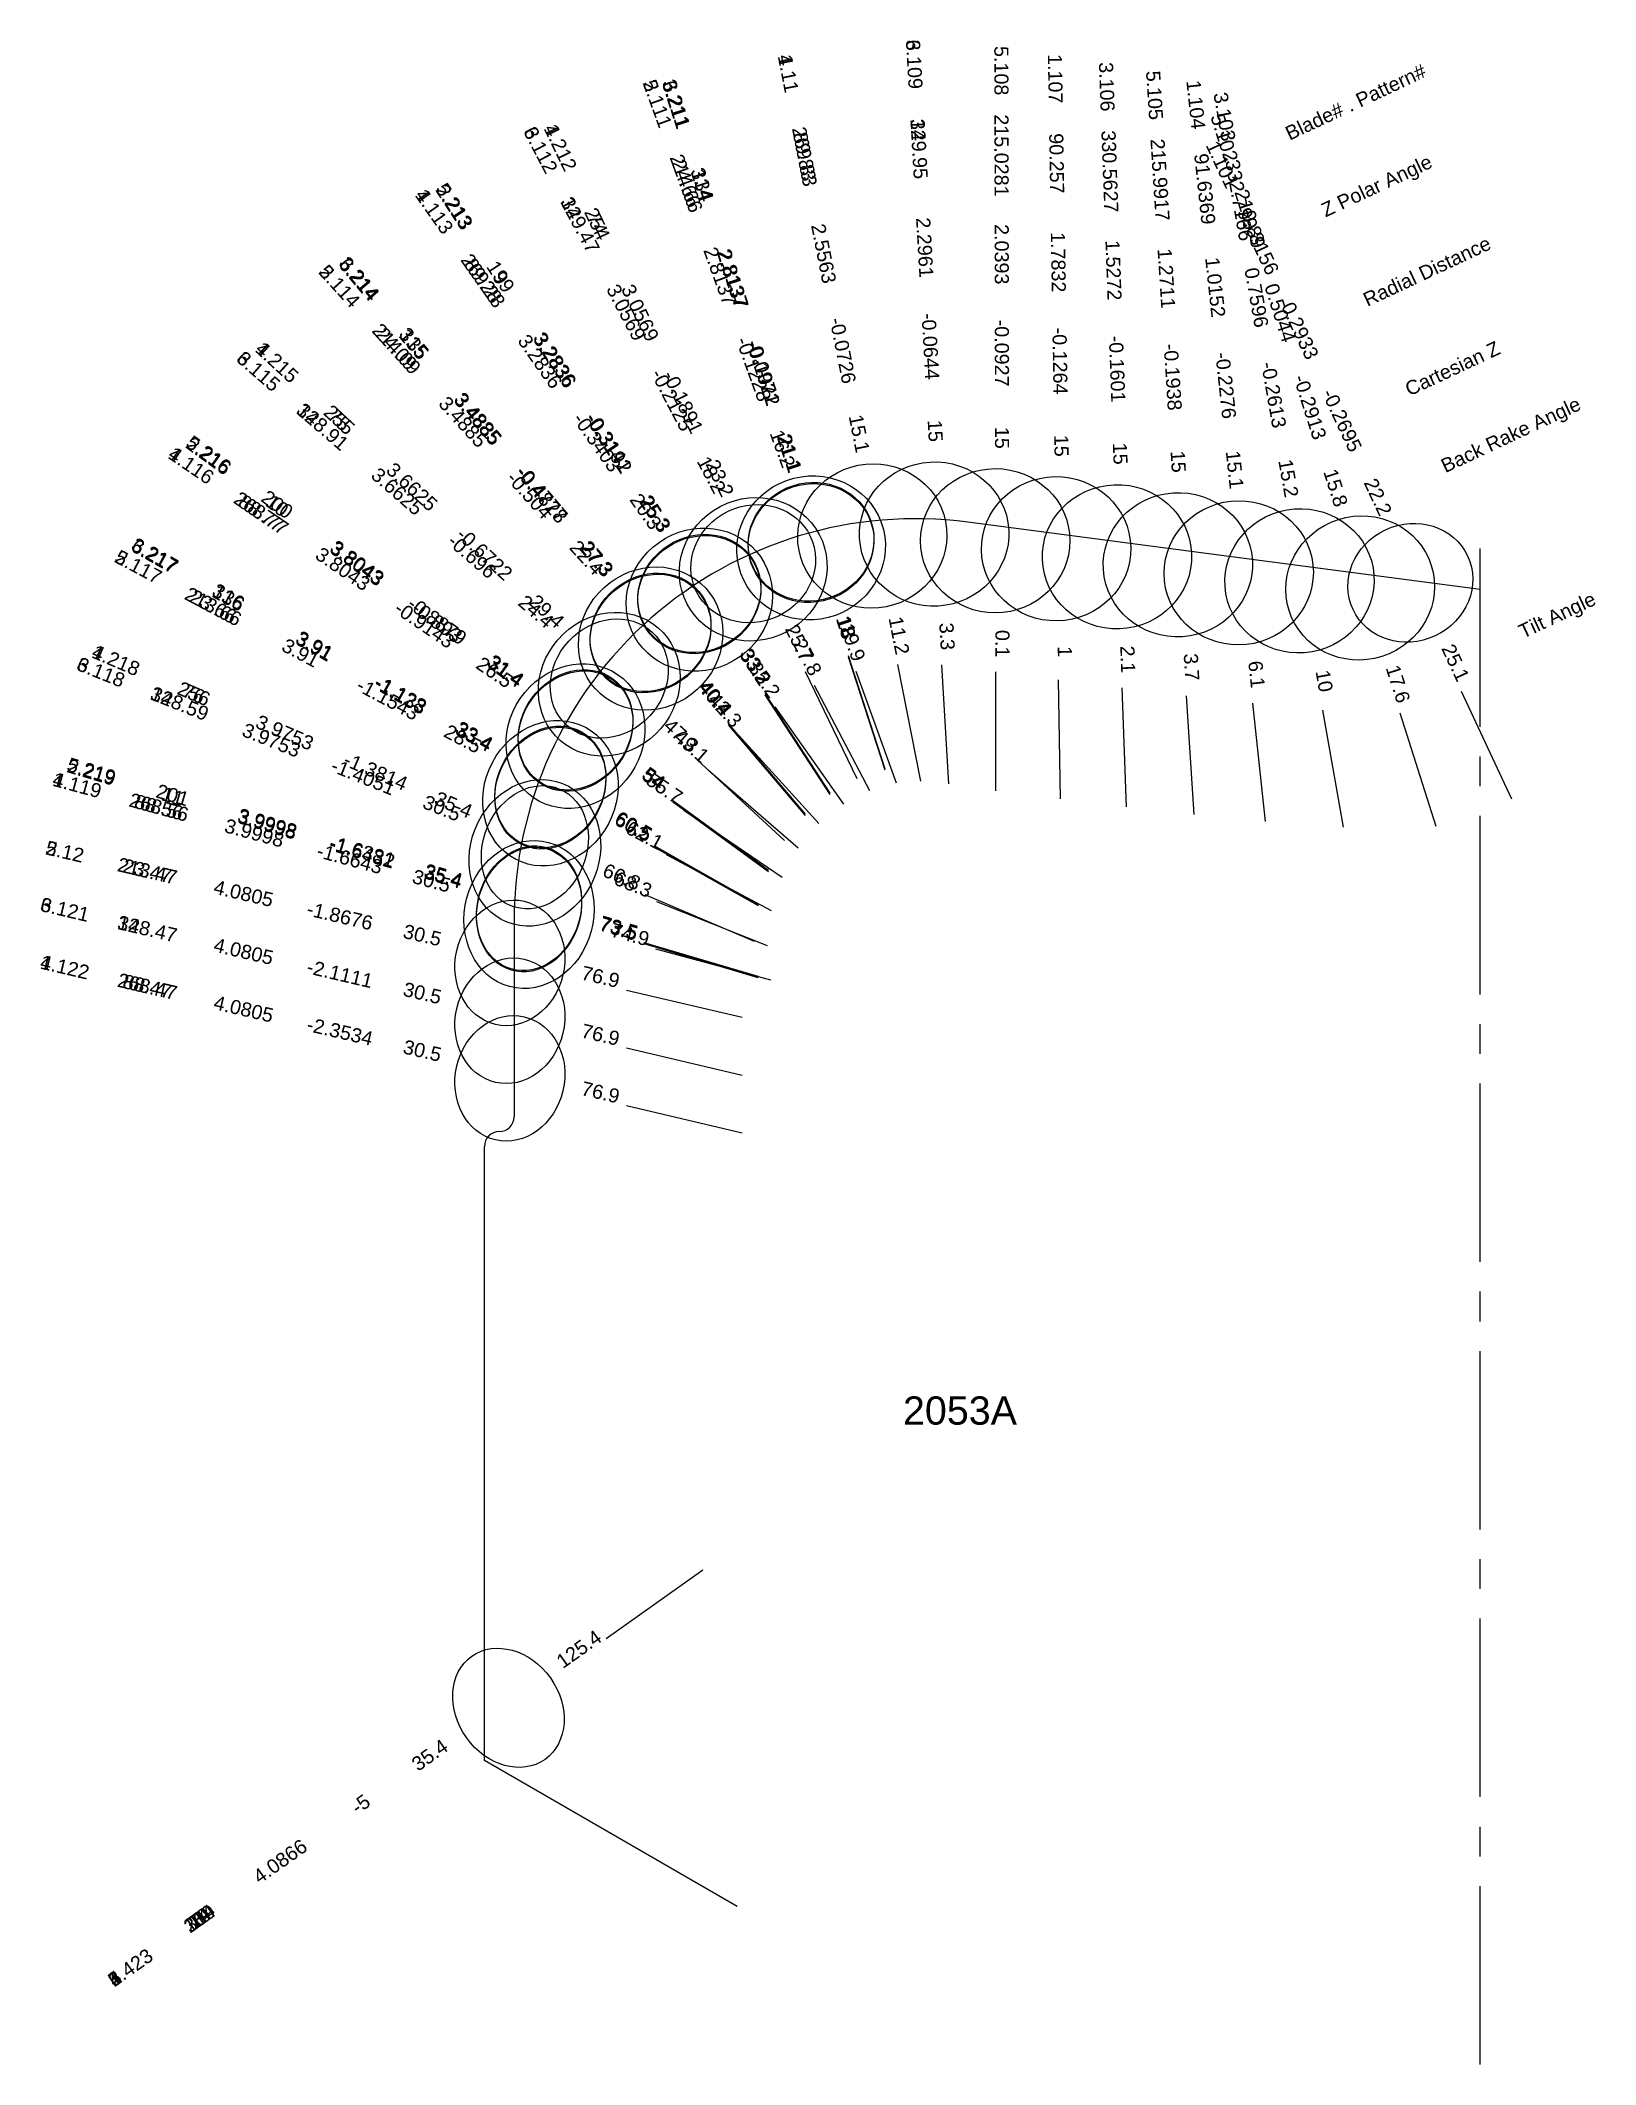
# Model space of a CAD drawing. Header units: inches. Extents: x 29.95 to 36.49, y 11.5 to 20.01.
import ezdxf
from ezdxf.enums import TextEntityAlignment as Align

# ---------------------------------------------------------------- set-up
doc = ezdxf.new("R2010")
doc.units = ezdxf.units.IN
doc.header["$MEASUREMENT"] = 0
doc.linetypes.add('CENTER2', pattern=[1.125, 0.75, -0.125, 0.125, -0.125])
for name, color, linetype, true_color in [('Blade_1', 30, 'Continuous', 0xff7f00), ('Blade_2', 7, 'Continuous', 0xcccc00), ('Blade_3', 7, 'Continuous', 0x00cc00), ('Blade_4', 7, 'Continuous', 0x00cccc), ('Blade_5', 7, 'Continuous', 0x0066cc), ('Blade_6', 190, 'Continuous', 0x7f00ff)]:
    doc.layers.add(name, color=color, linetype=linetype, true_color=true_color)
doc.layers.add('CLine', color=5, linetype='CENTER2')
doc.styles.get("Standard").update_dxf_attribs({"font": 'arial.ttf'})

msp = doc.modelspace()

# ---------------------------------------------------------------- linework, layer by layer
at = {"linetype": 'ByBlock'}
for p, q in [((36, 17.7019), (33.8453, 17.9856)), ((31.9375, 16.3125), (31.9375, 15.4852)), ((31.8125, 12.7784), (31.8125, 15.3602)), ((32.875, 12.165), (31.8125, 12.7784))]:
    msp.add_line(p, q, dxfattribs=at)
for centre, radius, start, end in [((33.625, 16.3125), 1.6875, 82.5, 180), ((31.875, 15.3602), 0.0625, 90, 180), ((31.875, 15.4852), 0.0625, 270, 0)]:
    msp.add_arc(centre, radius, start, end, dxfattribs=at)
at = {"layer": 'Blade_1'}
for p, q in [((33.5504, 17.3863), (33.6472, 16.8958)), ((33.1618, 17.3574), (33.3789, 16.907)), ((34.226, 17.3222), (34.2344, 16.8222)), ((33.0341, 17.2089), (33.3222, 16.8002)), ((35.0432, 17.224), (35.0962, 16.7268)), ((35.9203, 17.2745), (36.1324, 16.8217)), ((32.7074, 16.9863), (33.0748, 16.6471)), ((32.6513, 16.775), (33.0644, 16.4932)), ((32.4876, 16.4205), (32.9473, 16.2239)), ((32.5326, 16.1919), (33.0153, 16.0615)), ((32.4098, 15.5321), (32.8967, 15.4183)), ((32.324, 13.2914), (32.7317, 13.5808))]:
    msp.add_line(p, q, dxfattribs=at)
for centre, major_axis, ratio in [((33.4437, 17.9274), (0.3081, 0.0608), 0.965549), ((34.2168, 17.8736), (0.314, 0.0053), 0.965916), ((32.9431, 17.8109), (0.2396, 0.1155), 0.919209), ((34.9848, 17.7724), (0.3122, 0.0333), 0.965532), ((32.7164, 17.6597), (0.2567, 0.1809), 0.937745), ((35.7067, 17.7305), (0.2409, 0.1128), 0.925937), ((32.3375, 17.3278), (0.1804, 0.1954), 0.871578), ((32.1957, 17.0857), (0.1769, 0.2594), 0.895109), ((32.0247, 16.6186), (0.1046, 0.2446), 0.81513), ((32.0002, 16.3357), (0.0819, 0.3031), 0.861668), ((31.9195, 15.6466), (0.0605, 0.259), 0.861297), ((31.9134, 13), (-0.154, 0.2169), 0.81468)]:
    msp.add_ellipse(centre, major_axis=major_axis, ratio=ratio, dxfattribs=at)
at = {"layer": 'Blade_2'}
for p, q in [((33.3743, 17.3587), (33.5448, 16.8887)), ((32.9919, 17.2594), (33.2655, 16.8409)), ((32.8826, 17.0881), (33.2191, 16.7183)), ((32.603, 16.8111), (33.0076, 16.5172)), ((32.5772, 16.5874), (33.019, 16.3532)), ((32.4828, 16.2134), (32.9622, 16.0711)), ((32.4098, 16.0179), (32.8967, 15.9041)), ((32.324, 13.2914), (32.7317, 13.5808))]:
    msp.add_line(p, q, dxfattribs=at)
for centre, major_axis, ratio in [((33.1863, 17.8772), (0.2952, 0.107), 0.96046), ((32.7164, 17.6808), (0.2226, 0.1456), 0.904429), ((32.5115, 17.496), (0.2323, 0.2113), 0.924598), ((32.1957, 17.107), (0.1563, 0.2152), 0.853653), ((32.09, 16.8457), (0.1471, 0.2774), 0.878897), ((32.0002, 16.3568), (0.0757, 0.255), 0.815031), ((31.9195, 16.1324), (0.0605, 0.259), 0.861297), ((31.9134, 13), (-0.154, 0.2169), 0.81468)]:
    msp.add_ellipse(centre, major_axis=major_axis, ratio=ratio, dxfattribs=at)
at = {"layer": 'Blade_3'}
for p, q in [((33.3419, 17.4241), (33.4965, 16.9485)), ((33.7355, 17.385), (33.7641, 16.8858)), ((33.1999, 17.2994), (33.4327, 16.8569)), ((34.493, 17.2888), (34.5113, 16.7891)), ((35.3365, 17.1956), (35.4236, 16.7033)), ((32.8376, 17.1386), (33.1614, 16.7577)), ((32.7545, 16.943), (33.1325, 16.6158)), ((32.5282, 16.6241), (32.9635, 16.378)), ((32.5369, 16.3905), (33.0013, 16.2053)), ((32.4098, 15.7744), (32.8967, 15.6606)), ((32.324, 13.2914), (32.7317, 13.5808))]:
    msp.add_line(p, q, dxfattribs=at)
for centre, major_axis, ratio in [((33.7039, 17.9356), (0.3135, 0.018), 0.96582), ((32.9431, 17.7875), (0.2779, 0.1462), 0.949718), ((33.1863, 17.9029), (0.253, 0.0822), 0.932802), ((34.4728, 17.8399), (0.3138, 0.0115), 0.965879), ((35.2404, 17.7387), (0.3092, 0.0547), 0.96484), ((32.5115, 17.5223), (0.2027, 0.1723), 0.888522), ((32.3375, 17.304), (0.2055, 0.2374), 0.910368), ((32.09, 16.872), (0.131, 0.2315), 0.834824), ((32.0247, 16.5949), (0.1164, 0.2916), 0.861773), ((31.9195, 15.8889), (0.0605, 0.259), 0.861297), ((31.9134, 13), (-0.154, 0.2169), 0.81468)]:
    msp.add_ellipse(centre, major_axis=major_axis, ratio=ratio, dxfattribs=at)
at = {"layer": 'Blade_4'}
for p, q in [((33.5504, 17.3863), (33.6472, 16.8958)), ((33.1618, 17.3574), (33.3789, 16.907)), ((33.0341, 17.2089), (33.3222, 16.8002)), ((32.7074, 16.9863), (33.0748, 16.6471)), ((32.6513, 16.775), (33.0644, 16.4932)), ((32.4876, 16.4205), (32.9473, 16.2239)), ((32.5326, 16.1919), (33.0153, 16.0615)), ((32.4098, 15.5321), (32.8967, 15.4183)), ((32.324, 13.2914), (32.7317, 13.5808))]:
    msp.add_line(p, q, dxfattribs=at)
for centre, major_axis, ratio in [((33.4437, 17.9274), (0.3081, 0.0608), 0.965549), ((32.9431, 17.8109), (0.2396, 0.1155), 0.919209), ((32.7164, 17.6597), (0.2567, 0.1809), 0.937745), ((32.3375, 17.3278), (0.1804, 0.1954), 0.871578), ((32.1957, 17.0857), (0.1769, 0.2594), 0.895109), ((32.0247, 16.6186), (0.1046, 0.2446), 0.81513), ((32.0002, 16.3357), (0.0819, 0.3031), 0.861668), ((31.9195, 15.6466), (0.0605, 0.259), 0.861297), ((31.9134, 13), (-0.154, 0.2169), 0.81468)]:
    msp.add_ellipse(centre, major_axis=major_axis, ratio=ratio, dxfattribs=at)
at = {"layer": 'Blade_5'}
for p, q in [((33.3743, 17.3587), (33.5448, 16.8887)), ((33.9617, 17.3558), (33.9626, 16.8558)), ((32.9919, 17.2645), (33.2655, 16.846)), ((34.7645, 17.2558), (34.7967, 16.7569)), ((35.6628, 17.1832), (35.8143, 16.7067)), ((32.8826, 17.0881), (33.2191, 16.7183)), ((32.603, 16.8162), (33.0076, 16.5223)), ((32.5772, 16.5874), (33.019, 16.3532)), ((32.4828, 16.2185), (32.9622, 16.0762)), ((32.4098, 16.0179), (32.8967, 15.9041)), ((32.324, 13.2914), (32.7317, 13.5808))]:
    msp.add_line(p, q, dxfattribs=at)
for centre, major_axis, ratio in [((33.1863, 17.8772), (0.2952, 0.107), 0.96046), ((33.9607, 17.9073), (0.314, 0.0006), 0.965926), ((34.7289, 17.8062), (0.3133, 0.0202), 0.965781), ((35.4956, 17.7087), (0.2992, 0.0952), 0.96241), ((32.7164, 17.6859), (0.2226, 0.1456), 0.904429), ((32.5115, 17.496), (0.2323, 0.2113), 0.924598), ((32.1957, 17.1121), (0.1563, 0.2152), 0.853653), ((32.09, 16.8457), (0.1471, 0.2774), 0.878897), ((32.0002, 16.3619), (0.0757, 0.255), 0.815031), ((31.9195, 16.1324), (0.0605, 0.259), 0.861297), ((31.9134, 13), (-0.154, 0.2169), 0.81468)]:
    msp.add_ellipse(centre, major_axis=major_axis, ratio=ratio, dxfattribs=at)
at = {"layer": 'Blade_6'}
for p, q in [((33.3419, 17.419), (33.4965, 16.9434)), ((33.7355, 17.385), (33.7641, 16.8858)), ((33.1999, 17.2994), (33.4327, 16.8569)), ((32.8376, 17.1335), (33.1614, 16.7526)), ((32.7545, 16.943), (33.1325, 16.6158)), ((32.5282, 16.6191), (32.9635, 16.373)), ((32.5369, 16.3905), (33.0013, 16.2053)), ((32.4098, 15.7744), (32.8967, 15.6606)), ((32.324, 13.2914), (32.7317, 13.5808))]:
    msp.add_line(p, q, dxfattribs=at)
for centre, major_axis, ratio in [((33.7039, 17.9356), (0.3135, 0.018), 0.96582), ((32.9431, 17.7875), (0.2779, 0.1462), 0.949718), ((33.1863, 17.8978), (0.253, 0.0822), 0.932802), ((32.5115, 17.5172), (0.2027, 0.1723), 0.888522), ((32.3375, 17.304), (0.2055, 0.2374), 0.910368), ((32.09, 16.867), (0.131, 0.2315), 0.834824), ((32.0247, 16.5949), (0.1164, 0.2916), 0.861773), ((31.9195, 15.8889), (0.0605, 0.259), 0.861297), ((31.9134, 13), (-0.154, 0.2169), 0.81468)]:
    msp.add_ellipse(centre, major_axis=major_axis, ratio=ratio, dxfattribs=at)
at = {"layer": 'CLine'}
msp.add_line((36, 11.5), (36, 18), dxfattribs=at)

# ---------------------------------------------------------------- texts
for s, height, p in [('Blade# . Pattern#', 0.059375, (35.1862, 19.6163)), ('Z Polar Angle', 0.059375, (35.3373, 19.2936)), ('Radial Distance', 0.059375, (35.5136, 18.9173)), ('Cartesian Z', 0.059375, (35.6899, 18.5409)), ('Back Rake Angle', 0.059375, (35.841, 18.2183)), ('Tilt Angle', 0.05937, (36.1674, 17.5214))]:
    msp.add_text(s, height=height, rotation=25.09757).set_placement(p, align=Align.MIDDLE_LEFT)
msp.add_text('2053A', height=0.11875).set_placement((33.8125, 14.25), align=Align.MIDDLE_CENTER)
at = {"layer": 'Blade_1'}
for s, height, rotation, p in [('1.11', 0.05937, 281.15969, (33.0612, 19.8665)), ('1.107', 0.05937, 270.95921, (34.1837, 19.8498)), ('1.104', 0.05937, 276.08516, (34.7753, 19.7378)), ('1.212', 0.05937, 295.74016, (32.1056, 19.548)), ('89.83', 0.05937, 281.15969, (33.1301, 19.517)), ('90.257', 0.05937, 270.95921, (34.1897, 19.4936)), ('1.101', 0.05937, 295.09757, (34.8887, 19.4769)), ('91.6369', 0.05937, 276.08516, (34.813, 19.3835)), ('1.113', 0.05937, 305.1784, (31.5777, 19.2752)), ('74', 0.05937, 295.74016, (32.2603, 19.2271)), ('2.5563', 0.05937, 281.15969, (33.2105, 19.1092)), ('99.8156', 0.05937, 295.09757, (35.0398, 19.1543)), ('1.7832', 0.05937, 270.95921, (34.1966, 19.0781)), ('89.28', 0.05937, 305.1784, (31.7829, 18.984)), ('1.0152', 0.05937, 276.08516, (34.8571, 18.9702)), ('3.0569', 0.05937, 295.74016, (32.4408, 18.8528)), ('0.2933', 0.05937, 295.09757, (35.2161, 18.7779)), ('-0.0726', 0.05937, 281.15969, (33.291, 18.7015)), ('1.215', 0.05937, 317.28618, (30.9205, 18.636)), ('3.2836', 0.05937, 305.1784, (32.0224, 18.6443)), ('-0.1264', 0.05937, 270.95921, (34.2036, 18.6625)), ('-0.2276', 0.05937, 276.08516, (34.9011, 18.557)), ('-0.1891', 0.05937, 295.74016, (32.6213, 18.4784)), ('-0.2695', 0.05937, 295.09757, (35.3924, 18.4015)), ('75', 0.05937, 317.28618, (31.1823, 18.3943)), ('-0.3403', 0.05937, 305.1784, (32.2618, 18.3046)), ('15.1', 0.05937, 281.15969, (33.3599, 18.352)), ('15', 0.05937, 270.95921, (34.2095, 18.3063)), ('1.116', 0.05937, 325.70612, (30.5628, 18.1993)), ('3.6625', 0.05937, 317.28618, (31.4877, 18.1124)), ('23.2', 0.05937, 295.74016, (32.776, 18.1575)), ('15.1', 0.05937, 276.08516, (34.9389, 18.2027)), ('22.2', 0.05937, 295.09757, (35.5435, 18.0789)), ('88.77', 0.05937, 325.70612, (30.8571, 17.9986)), ('20.3', 0.05937, 305.1784, (32.4671, 18.0134)), ('3.8043', 0.05937, 325.70612, (31.2005, 17.7644)), ('-0.6722', 0.05937, 317.28618, (31.793, 17.8304)), ('-0.9143', 0.05937, 325.70612, (31.5438, 17.5302)), ('29.4', 0.05937, 317.28618, (32.0548, 17.5888)), ('25.7', 0.05937, 295.74016, (33.1102, 17.4643)), ('11.2', 0.05937, 281.15969, (33.5274, 17.5028)), ('1.218', 0.05937, 336.83751, (30.2516, 17.3772)), ('1', 0.0594, 270.95921, (34.224, 17.4409)), ('25.1', 0.05937, 295.09757, (35.8699, 17.3821)), ('26.5', 0.05937, 325.70612, (31.8382, 17.3295)), ('35.2', 0.05937, 305.1784, (32.9657, 17.306)), ('6.1', 0.05937, 276.08516, (35.0307, 17.3421)), ('76', 0.05937, 336.83751, (30.5792, 17.237)), ('3.9753', 0.05937, 336.83751, (30.9613, 17.0735)), ('47.3', 0.05937, 317.28618, (32.6202, 17.0668)), ('-1.3814', 0.05937, 336.83751, (31.3434, 16.9101)), ('1.119', 0.05937, 344.88645, (30.0921, 16.851)), ('55.7', 0.05937, 325.70612, (32.5532, 16.8419)), ('88.56', 0.05937, 344.88645, (30.436, 16.7581)), ('35.4', 0.05937, 336.83751, (31.671, 16.7699)), ('3.9998', 0.05937, 344.88645, (30.8372, 16.6498)), ('-1.6643', 0.05937, 344.88645, (31.2385, 16.5414)), ('30.5', 0.05937, 344.88645, (31.5824, 16.4485)), ('66.8', 0.05937, 336.83751, (32.3784, 16.4673)), ('74.9', 0.05937, 344.88645, (32.418, 16.2229)), ('1.122', 0.05937, 346.85184, (30.0415, 16.0853)), ('88.47', 0.05937, 346.85184, (30.3885, 16.0042)), ('4.0805', 0.05937, 346.85184, (30.7932, 15.9097)), ('-2.3534', 0.05937, 346.85184, (31.1979, 15.8151)), ('30.5', 0.05937, 346.85184, (31.5448, 15.7341)), ('76.9', 0.05937, 346.85184, (32.2942, 15.5591)), ('125.4', 0.05937, 35.36681, (32.2271, 13.2227)), ('35.4', 0.05937, 35.36681, (31.5996, 12.7773)), ('-5', 0.05937, 35.36681, (31.3091, 12.5711)), ('4.0866', 0.05937, 35.36681, (30.9702, 12.3305)), ('79', 0.05937, 35.36681, (30.6313, 12.09)), ('1.423', 0.05937, 35.36681, (30.3408, 11.8838))]:
    msp.add_text(s, height=height, rotation=rotation, dxfattribs=at).set_placement(p, align=Align.CENTER)
at = {"layer": 'Blade_2'}
for s, height, rotation, p in [('2.111', 0.05937, 289.93272, (32.5125, 19.7353)), ('24.66', 0.05937, 289.93272, (32.6339, 19.4004)), ('2.213', 0.05937, 303.17643, (31.6611, 19.2949)), ('2.114', 0.05937, 312.29787, (31.1813, 18.9579)), ('2.8137', 0.05937, 289.93272, (32.7756, 19.0097)), ('9', 0.0594, 303.17643, (31.856, 18.9968)), ('24.09', 0.05937, 312.29787, (31.4211, 18.6944)), ('3.2836', 0.05937, 303.17643, (32.0835, 18.6489)), ('-0.1228', 0.05937, 289.93272, (32.9173, 18.6189)), ('3.4885', 0.05937, 312.29787, (31.7008, 18.387)), ('-0.3192', 0.05937, 303.17643, (32.3109, 18.301)), ('2.216', 0.05937, 324.00172, (30.6355, 18.2405)), ('16.2', 0.05937, 289.93272, (33.0388, 18.284)), ('-0.504', 0.05937, 312.29787, (31.9805, 18.0796)), ('10', 0.05937, 324.00172, (30.9237, 18.0311)), ('25.3', 0.05937, 303.17643, (32.5058, 18.0028)), ('3.8043', 0.05937, 324.00172, (31.2599, 17.7868)), ('22.4', 0.05937, 312.29787, (32.2203, 17.8161)), ('2.117', 0.05937, 332.07004, (30.3437, 17.7715)), ('23.66', 0.05937, 332.07004, (30.6585, 17.6046)), ('-0.893', 0.05937, 324.00172, (31.5962, 17.5425)), ('19.9', 0.05937, 289.93272, (33.3338, 17.4704)), ('3.91', 0.05937, 332.07004, (31.0257, 17.4099)), ('33.2', 0.05937, 303.17643, (32.9269, 17.3588)), ('31.4', 0.05937, 324.00172, (31.8844, 17.3331)), ('-1.1543', 0.05937, 332.07004, (31.3929, 17.2153)), ('42.3', 0.05937, 312.29787, (32.8027, 17.1759)), ('28.5', 0.05937, 332.07004, (31.7076, 17.0484)), ('2.219', 0.05937, 343.45714, (30.1515, 16.9059)), ('54', 0.05937, 324.00172, (32.507, 16.8809)), ('11', 0.05937, 343.45714, (30.493, 16.8045)), ('3.9998', 0.05937, 343.45714, (30.8914, 16.6861)), ('62.1', 0.05937, 332.07004, (32.4723, 16.643)), ('2.12', 0.05937, 346.85184, (30.0415, 16.5711)), ('-1.6432', 0.05937, 343.45714, (31.2899, 16.5678)), ('23.47', 0.05937, 346.85184, (30.3885, 16.49)), ('35.4', 0.05937, 343.45714, (31.6314, 16.4663)), ('4.0805', 0.05937, 346.85184, (30.7932, 16.3955)), ('-1.8676', 0.05937, 346.85184, (31.1979, 16.3009)), ('30.5', 0.05937, 346.85184, (31.5448, 16.2199)), ('73.5', 0.05937, 343.45714, (32.369, 16.2472)), ('76.9', 0.05937, 346.85184, (32.2942, 16.0449)), ('125.4', 0.05937, 35.36681, (32.2271, 13.2227)), ('35.4', 0.05937, 35.36681, (31.5996, 12.7773)), ('-5', 0.05937, 35.36681, (31.3091, 12.5711)), ('4.0866', 0.05937, 35.36681, (30.9702, 12.3305)), ('14', 0.05937, 35.36681, (30.6313, 12.09)), ('2.423', 0.05937, 35.36681, (30.3408, 11.8838))]:
    msp.add_text(s, height=height, rotation=rotation, dxfattribs=at).set_placement(p, align=Align.CENTER)
at = {"layer": 'Blade_3'}
for s, rotation, p in [('3.109', 273.2808, (33.5908, 19.9089)), ('3.106', 272.09931, (34.4004, 19.8151)), ('3.211', 288.00514, (32.5902, 19.737)), ('3.103', 280.03102, (34.8962, 19.685)), ('329.95', 273.2808, (33.6112, 19.5532)), ('3.112', 297.75162, (32.0228, 19.5367)), ('330.5627', 272.09931, (34.4135, 19.4591)), ('332.7166', 280.03102, (34.9582, 19.3342)), ('314', 288.00514, (32.7003, 19.3982)), ('329.47', 297.75162, (32.1886, 19.2214)), ('2.2961', 273.2808, (33.635, 19.1383)), ('1.5272', 272.09931, (34.4287, 19.0437)), ('3.214', 310.36089, (31.2626, 18.9918)), ('2.8137', 288.00514, (32.8288, 19.0029)), ('3.0569', 297.75162, (32.3822, 18.8536)), ('0.7596', 280.03102, (35.0306, 18.9249)), ('-0.0644', 273.2808, (33.6587, 18.7233)), ('315', 310.36089, (31.4933, 18.7203)), ('-0.0971', 288.00514, (32.9572, 18.6076)), ('-0.1601', 272.09931, (34.4439, 18.6284)), ('3.115', 319.11754, (30.8431, 18.5976)), ('-0.2613', 280.03102, (35.103, 18.5156)), ('-0.2125', 297.75162, (32.5757, 18.4857)), ('328.91', 319.11754, (31.1125, 18.3645)), ('3.4885', 310.36089, (31.7625, 18.4036)), ('15', 273.2808, (33.6791, 18.3676)), ('21.1', 288.00514, (33.0674, 18.2688)), ('15', 272.09931, (34.457, 18.2724)), ('18.2', 297.75162, (32.7416, 18.1705)), ('15.2', 280.03102, (35.1651, 18.1648)), ('3.6625', 319.11754, (31.4267, 18.0924)), ('-0.4777', 310.36089, (32.0316, 18.0869)), ('3.217', 330.50798, (30.4114, 17.8214)), ('-0.696', 319.11754, (31.741, 17.8204)), ('27.3', 310.36089, (32.2623, 17.8155)), ('316', 330.50798, (30.7215, 17.646)), ('24.4', 319.11754, (32.0103, 17.5872)), ('18', 288.00514, (33.3052, 17.537)), ('3.3', 273.2808, (33.7287, 17.5036)), ('3.91', 330.50798, (31.0832, 17.4414)), ('27.8', 297.75162, (33.1446, 17.4045)), ('2.1', 272.09931, (34.4887, 17.4074)), ('3.118', 338.25049, (30.1889, 17.3273)), ('328.59', 338.25049, (30.5198, 17.1953)), ('-1.128', 330.50798, (31.445, 17.2368)), ('40.4', 310.36089, (32.7607, 17.2291)), ('10', 280.03102, (35.3158, 17.3126)), ('3.9753', 338.25049, (30.9058, 17.0413)), ('33.4', 330.50798, (31.7551, 17.0614)), ('49.1', 319.11754, (32.6647, 17.0208)), ('-1.4051', 338.25049, (31.2919, 16.8873)), ('30.5', 338.25049, (31.6227, 16.7553)), ('60.5', 330.50798, (32.4249, 16.6826)), ('68.3', 338.25049, (32.4266, 16.4345)), ('3.121', 346.85184, (30.0415, 16.3276)), ('328.47', 346.85184, (30.3885, 16.2465)), ('4.0805', 346.85184, (30.7932, 16.152)), ('-2.1111', 346.85184, (31.1979, 16.0574)), ('30.5', 346.85184, (31.5448, 15.9764)), ('76.9', 346.85184, (32.2942, 15.8014)), ('125.4', 35.36681, (32.2271, 13.2227)), ('35.4', 35.36681, (31.5996, 12.7773)), ('-5', 35.36681, (31.3091, 12.5711)), ('4.0866', 35.36681, (30.9702, 12.3305)), ('319', 35.36681, (30.6313, 12.09)), ('3.423', 35.36681, (30.3408, 11.8838))]:
    msp.add_text(s, height=0.05937, rotation=rotation, dxfattribs=at).set_placement(p, align=Align.CENTER)
at = {"layer": 'Blade_4'}
for s, rotation, p in [('4.11', 281.15969, (33.0612, 19.8665)), ('4.212', 295.74016, (32.1056, 19.548)), ('269.83', 281.15969, (33.1301, 19.517)), ('4.113', 305.1784, (31.5777, 19.2752)), ('254', 295.74016, (32.2603, 19.2271)), ('2.5563', 281.15969, (33.2105, 19.1092)), ('269.28', 305.1784, (31.7829, 18.984)), ('3.0569', 295.74016, (32.4408, 18.8528)), ('-0.0726', 281.15969, (33.291, 18.7015)), ('4.215', 317.28618, (30.9205, 18.636)), ('3.2836', 305.1784, (32.0224, 18.6443)), ('-0.1891', 295.74016, (32.6213, 18.4784)), ('255', 317.28618, (31.1823, 18.3943)), ('-0.3403', 305.1784, (32.2618, 18.3046)), ('15.1', 281.15969, (33.3599, 18.352)), ('4.116', 325.70612, (30.5628, 18.1993)), ('3.6625', 317.28618, (31.4877, 18.1124)), ('23.2', 295.74016, (32.776, 18.1575)), ('268.77', 325.70612, (30.8571, 17.9986)), ('20.3', 305.1784, (32.4671, 18.0134)), ('3.8043', 325.70612, (31.2005, 17.7644)), ('-0.6722', 317.28618, (31.793, 17.8304)), ('-0.9143', 325.70612, (31.5438, 17.5302)), ('29.4', 317.28618, (32.0548, 17.5888)), ('25.7', 295.74016, (33.1102, 17.4643)), ('11.2', 281.15969, (33.5274, 17.5028)), ('4.218', 336.83751, (30.2516, 17.3772)), ('26.5', 325.70612, (31.8382, 17.3295)), ('35.2', 305.1784, (32.9657, 17.306)), ('256', 336.83751, (30.5792, 17.237)), ('3.9753', 336.83751, (30.9613, 17.0735)), ('47.3', 317.28618, (32.6202, 17.0668)), ('-1.3814', 336.83751, (31.3434, 16.9101)), ('4.119', 344.88645, (30.0921, 16.851)), ('55.7', 325.70612, (32.5532, 16.8419)), ('268.56', 344.88645, (30.436, 16.7581)), ('35.4', 336.83751, (31.671, 16.7699)), ('3.9998', 344.88645, (30.8372, 16.6498)), ('-1.6643', 344.88645, (31.2385, 16.5414)), ('30.5', 344.88645, (31.5824, 16.4485)), ('66.8', 336.83751, (32.3784, 16.4673)), ('74.9', 344.88645, (32.418, 16.2229)), ('4.122', 346.85184, (30.0415, 16.0853)), ('268.47', 346.85184, (30.3885, 16.0042)), ('4.0805', 346.85184, (30.7932, 15.9097)), ('-2.3534', 346.85184, (31.1979, 15.8151)), ('30.5', 346.85184, (31.5448, 15.7341)), ('76.9', 346.85184, (32.2942, 15.5591)), ('125.4', 35.36681, (32.2271, 13.2227)), ('35.4', 35.36681, (31.5996, 12.7773)), ('-5', 35.36681, (31.3091, 12.5711)), ('4.0866', 35.36681, (30.9702, 12.3305)), ('259', 35.36681, (30.6313, 12.09)), ('4.423', 35.36681, (30.3408, 11.8838))]:
    msp.add_text(s, height=0.05937, rotation=rotation, dxfattribs=at).set_placement(p, align=Align.CENTER)
at = {"layer": 'Blade_5'}
for s, rotation, p in [('5.108', 270.10485, (33.9571, 19.8838)), ('5.111', 289.93272, (32.5125, 19.7353)), ('5.105', 273.69583, (34.6015, 19.7786)), ('215.0281', 270.10485, (33.9577, 19.5275)), ('5.102', 287.64758, (34.8964, 19.5922)), ('215.9917', 273.69583, (34.6245, 19.4231)), ('214.66', 289.93272, (32.6339, 19.4004)), ('5.213', 303.17643, (31.6611, 19.3)), ('219.89', 287.64758, (35.0044, 19.2527)), ('2.0393', 270.10485, (33.9585, 19.1119)), ('5.114', 312.29787, (31.1813, 18.9579)), ('199', 303.17643, (31.856, 19.0019)), ('2.8137', 289.93272, (32.7756, 19.0097)), ('1.2711', 273.69583, (34.6513, 19.0083)), ('0.5044', 287.64758, (35.1304, 18.8566)), ('214.09', 312.29787, (31.4211, 18.6944)), ('-0.0927', 270.10485, (33.9592, 18.6963)), ('3.2836', 303.17643, (32.0835, 18.654)), ('-0.1228', 289.93272, (32.9173, 18.6189)), ('-0.1938', 273.69583, (34.678, 18.5936)), ('-0.2913', 287.64758, (35.2564, 18.4606)), ('3.4885', 312.29787, (31.7008, 18.387)), ('-0.3141', 303.17643, (32.3109, 18.3061)), ('5.216', 324.00172, (30.6355, 18.2456)), ('16.2', 289.93272, (33.0388, 18.284)), ('15', 270.10485, (33.9599, 18.34)), ('15', 273.69583, (34.701, 18.238)), ('-0.504', 312.29787, (31.9805, 18.0796)), ('15.8', 287.64758, (35.3644, 18.1211)), ('200', 324.00172, (30.9237, 18.0362)), ('25.3', 303.17643, (32.5058, 18.0079)), ('3.8043', 324.00172, (31.2599, 17.7919)), ('22.4', 312.29787, (32.2203, 17.8161)), ('5.117', 332.07004, (30.3437, 17.7715)), ('213.66', 332.07004, (30.6585, 17.6046)), ('-0.8879', 324.00172, (31.5962, 17.5476)), ('19.9', 289.93272, (33.3338, 17.4704)), ('3.91', 332.07004, (31.0257, 17.4099)), ('33.2', 303.17643, (32.9269, 17.3639)), ('0.1', 270.10485, (33.9615, 17.4746)), ('31.4', 324.00172, (31.8844, 17.3382)), ('3.7', 273.69583, (34.7568, 17.3743)), ('17.6', 287.64758, (35.6268, 17.2963)), ('-1.1543', 332.07004, (31.3929, 17.2153)), ('42.3', 312.29787, (32.8027, 17.1759)), ('28.5', 332.07004, (31.7076, 17.0484)), ('5.219', 343.45714, (30.1515, 16.911)), ('54', 324.00172, (32.507, 16.886)), ('201', 343.45714, (30.493, 16.8096)), ('3.9998', 343.45714, (30.8914, 16.6912)), ('62.1', 332.07004, (32.4723, 16.643)), ('5.12', 346.85184, (30.0415, 16.5711)), ('-1.6381', 343.45714, (31.2899, 16.5729)), ('213.47', 346.85184, (30.3885, 16.49)), ('35.4', 343.45714, (31.6314, 16.4714)), ('4.0805', 346.85184, (30.7932, 16.3955)), ('-1.8676', 346.85184, (31.1979, 16.3009)), ('30.5', 346.85184, (31.5448, 16.2199)), ('73.5', 343.45714, (32.369, 16.2523)), ('76.9', 346.85184, (32.2942, 16.0449)), ('125.4', 35.36681, (32.2271, 13.2227)), ('35.4', 35.36681, (31.5996, 12.7773)), ('-5', 35.36681, (31.3091, 12.5711)), ('4.0866', 35.36681, (30.9702, 12.3305)), ('204', 35.36681, (30.6313, 12.09)), ('5.423', 35.36681, (30.3408, 11.8838))]:
    msp.add_text(s, height=0.05937, rotation=rotation, dxfattribs=at).set_placement(p, align=Align.CENTER)
at = {"layer": 'Blade_6'}
for s, rotation, p in [('6.109', 273.2808, (33.5908, 19.9089)), ('6.211', 288.00514, (32.5902, 19.7319)), ('149.95', 273.2808, (33.6112, 19.5532)), ('6.112', 297.75162, (32.0228, 19.5367)), ('134', 288.00514, (32.7003, 19.3931)), ('149.47', 297.75162, (32.1886, 19.2214)), ('2.2961', 273.2808, (33.635, 19.1383)), ('6.214', 310.36089, (31.2626, 18.9867)), ('2.8137', 288.00514, (32.8288, 18.9978)), ('3.0569', 297.75162, (32.3822, 18.8536)), ('-0.0644', 273.2808, (33.6587, 18.7233)), ('135', 310.36089, (31.4933, 18.7152)), ('-0.1022', 288.00514, (32.9572, 18.6025)), ('6.115', 319.11754, (30.8431, 18.5976)), ('-0.2125', 297.75162, (32.5757, 18.4857)), ('148.91', 319.11754, (31.1125, 18.3645)), ('3.4885', 310.36089, (31.7625, 18.3985)), ('15', 273.2808, (33.6791, 18.3676)), ('21.1', 288.00514, (33.0674, 18.2637)), ('18.2', 297.75162, (32.7416, 18.1705)), ('3.6625', 319.11754, (31.4267, 18.0924)), ('-0.4828', 310.36089, (32.0316, 18.0818)), ('6.217', 330.50798, (30.4114, 17.8164)), ('-0.696', 319.11754, (31.741, 17.8204)), ('27.3', 310.36089, (32.2623, 17.8104)), ('136', 330.50798, (30.7215, 17.641)), ('24.4', 319.11754, (32.0103, 17.5872)), ('18', 288.00514, (33.3052, 17.5319)), ('3.3', 273.2808, (33.7287, 17.5036)), ('3.91', 330.50798, (31.0832, 17.4364)), ('27.8', 297.75162, (33.1446, 17.4045)), ('6.118', 338.25049, (30.1889, 17.3273)), ('148.59', 338.25049, (30.5198, 17.1953)), ('-1.133', 330.50798, (31.445, 17.2318)), ('40.4', 310.36089, (32.7607, 17.224)), ('3.9753', 338.25049, (30.9058, 17.0413)), ('33.4', 330.50798, (31.7551, 17.0564)), ('49.1', 319.11754, (32.6647, 17.0208)), ('-1.4051', 338.25049, (31.2919, 16.8873)), ('30.5', 338.25049, (31.6227, 16.7553)), ('60.5', 330.50798, (32.4249, 16.6776)), ('68.3', 338.25049, (32.4266, 16.4345)), ('6.121', 346.85184, (30.0415, 16.3276)), ('148.47', 346.85184, (30.3885, 16.2465)), ('4.0805', 346.85184, (30.7932, 16.152)), ('-2.1111', 346.85184, (31.1979, 16.0574)), ('30.5', 346.85184, (31.5448, 15.9764)), ('76.9', 346.85184, (32.2942, 15.8014)), ('125.4', 35.36681, (32.2271, 13.2227)), ('35.4', 35.36681, (31.5996, 12.7773)), ('-5', 35.36681, (31.3091, 12.5711)), ('4.0866', 35.36681, (30.9702, 12.3305)), ('139', 35.36681, (30.6313, 12.09)), ('6.423', 35.36681, (30.3408, 11.8838))]:
    msp.add_text(s, height=0.05937, rotation=rotation, dxfattribs=at).set_placement(p, align=Align.CENTER)

doc.saveas('drawing.dxf')
